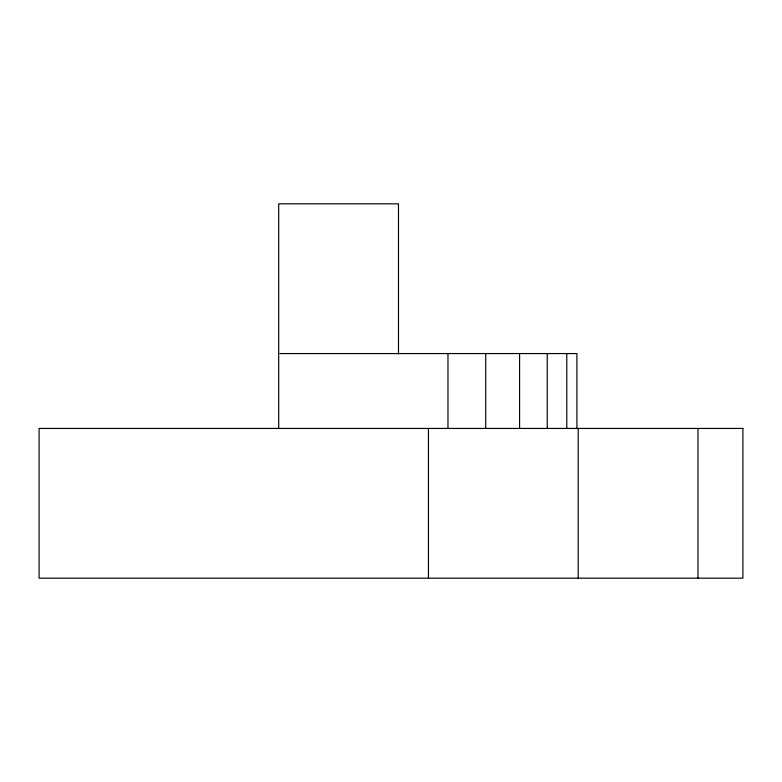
<?xml version="1.0" encoding="UTF-8"?>
<svg xmlns="http://www.w3.org/2000/svg" width="782" height="782" viewBox="0 0 782 782"><rect width="100%" height="100%" fill="white"/><g stroke="black" fill="none" stroke-linecap="round" stroke-linejoin="round"><path stroke-width="1.17" d="M279.976 353.562L576.901 353.562L576.901 428.438M697.974 428.438L697.974 578.181M578.181 428.438L578.181 578.181M566.784 353.562L566.784 428.438M547.234 353.562L547.234 428.438M519.59 353.562L519.59 428.438M485.739 353.562L485.739 428.438M447.978 353.562L447.978 428.438M428.438 428.438L428.438 578.181M398.488 353.972L398.488 203.819L278.695 203.819L278.695 428.438M742.9 428.438L39.1 428.438L39.1 578.181L742.9 578.181L742.9 428.438"/></g></svg>
